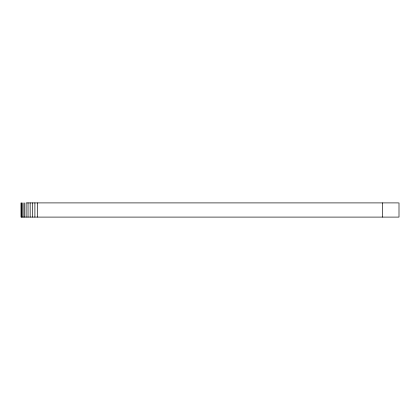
<?xml version="1.0" encoding="UTF-8"?>
<svg xmlns="http://www.w3.org/2000/svg" width="420" height="420" viewBox="0 0 420 420"><rect width="100%" height="100%" fill="white"/><g stroke="black" fill="none" stroke-linecap="round" stroke-linejoin="round"><path stroke-width="0.63" d="M398.438 202.902L26.124 202.902L26.124 217.098M399 202.902L399 217.098L21 217.098L21 202.902M382.442 202.902L382.442 217.098M37.406 202.902L37.406 217.098M34.897 202.902L34.897 217.098M32.471 202.902L32.471 217.098M30.167 202.902L30.167 217.098M28.035 202.902L28.035 217.098M24.47 202.902L24.47 217.098M23.105 202.902L23.105 217.098M22.055 202.902L22.055 217.098M21.352 202.902L21.352 217.098"/></g></svg>
